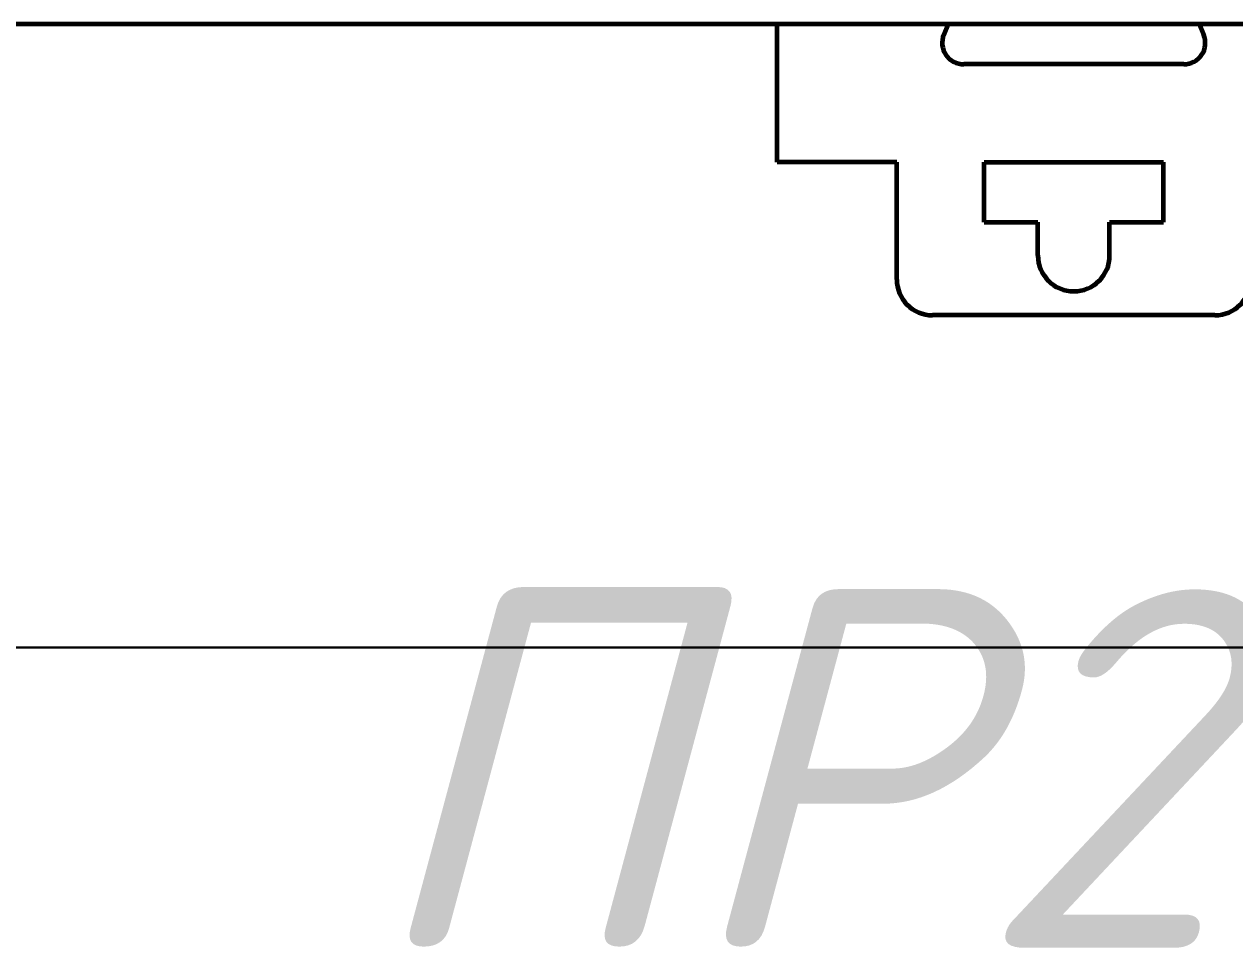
# Model space of a CAD drawing. Header units: millimetres. Extents: x 0 to 53000, y -591 to 24400.
# Drawn here: x 24641.7 to 24692.3, y 2659 to 2697.6 of the extents above; entities that cross this region are included whole.
import ezdxf
from ezdxf.enums import TextEntityAlignment as Align

# ---------------------------------------------------------------- set-up
doc = ezdxf.new("R2010")
doc.units = ezdxf.units.MM
doc.linetypes.add('K5LT_BASIC', pattern=[0])
doc.layers.add('КК перф 40х60', color=6, linetype='Continuous', lineweight=30)
doc.layers.add('Основная', color=7, linetype='Continuous', lineweight=30)
doc.styles.add('текст', font='isocpeui.ttf')

# ---------------------------------------------------------------- blocks, each defined once
blk = doc.blocks.new('Программируемое реле ПР102')
at = {"layer": 'Основная', "linetype": 'K5LT_BASIC', "lineweight": 60}
for p, q in [((116.764, -44.85), (0.236, -44.85)), ((46.1, -50.629), (46.1, -44.85)), ((53.064, -45.289), (53.243, -44.85)), ((63.757, -44.85), (63.936, -45.289)), ((63.102, -46.529), (53.898, -46.529)), ((51.1, -50.629), (46.1, -50.629)), ((51.1, -55.529), (51.1, -50.629)), ((54.75, -53.129), (54.75, -50.629)), ((54.75, -50.629), (62.25, -50.629)), ((62.25, -53.129), (62.25, -50.629)), ((54.75, -53.129), (57, -53.129)), ((57, -54.529), (57, -53.129)), ((60, -53.129), (62.25, -53.129)), ((60, -54.529), (60, -53.129)), ((64.4, -57.029), (52.6, -57.029))]:
    blk.add_line(p, q, dxfattribs=at)
for centre, radius, start, end in [((53.898, -45.629), 0.9, 157.8283, 270), ((63.102, -45.629), 0.9, 270, 22.1717), ((58.5, -54.529), 1.5, 180, 0), ((52.6, -55.529), 1.5, 180, 270), ((64.4, -55.529), 1.5, 270, 0)]:
    blk.add_arc(centre, radius, start, end, dxfattribs=at)
at = {"layer": 'Основная', "style": 'текст'}
blk.add_attdef('№', text='', height=40, dxfattribs=at).set_placement((57, -88), align=Align.MIDDLE_CENTER)

msp = doc.modelspace()

# ---------------------------------------------------------------- linework, layer by layer
at = {"layer": 'КК перф 40х60'}
msp.add_line((24542.11543, 2671.56854), (25012.11543, 2671.56854), dxfattribs=at)

# ---------------------------------------------------------------- block references
at = {"layer": 'Основная'}
ref = msp.add_blockref('Программируемое реле ПР102', (24627.11543, 2742.5), dxfattribs=at)
ref.add_attrib('№', 'ПР200', dxfattribs={"layer": '0', "height": 15, "style": 'текст'}).set_placement((24684.11543, 2654.5), align=Align.BOTTOM_CENTER)

doc.saveas('drawing.dxf')
